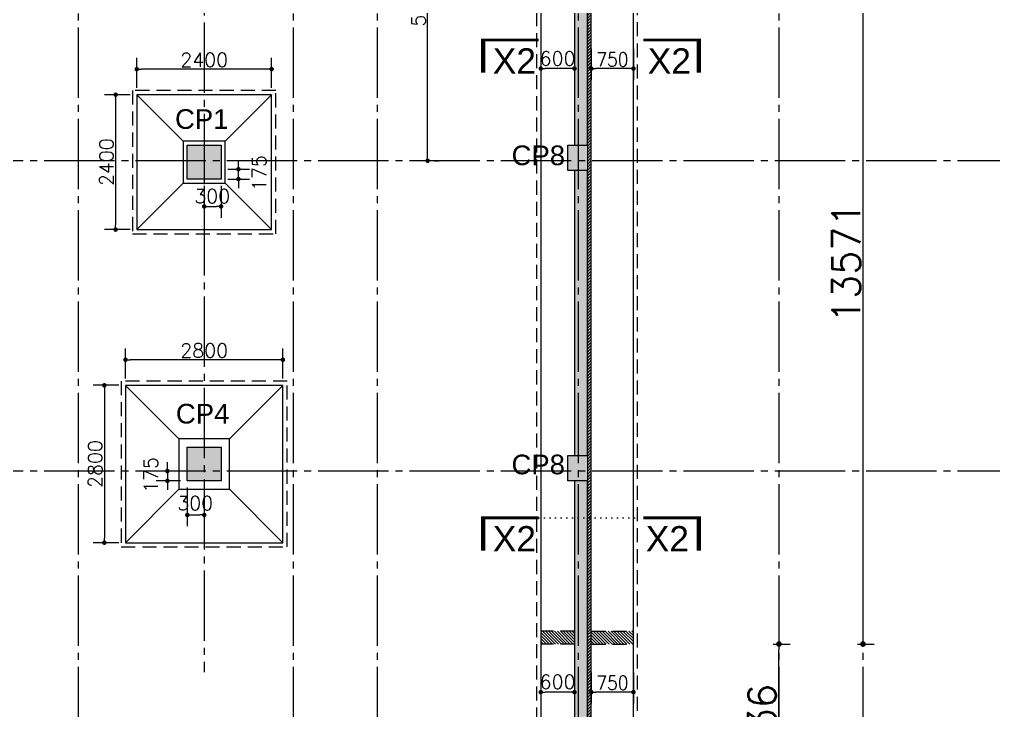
# Model space of a CAD drawing. Extents: x -200722 to 834823, y -494970 to 88783.
# Drawn here: x 266819 to 284150, y 9466 to 21762 of the extents above; entities that cross this region are included whole.
import ezdxf
from ezdxf.enums import TextEntityAlignment as Align

# ---------------------------------------------------------------- set-up
doc = ezdxf.new("R2010")
doc.units = 0
doc.header["$LTSCALE"] = 100
doc.header["$MEASUREMENT"] = 0
doc.header["$PDMODE"] = 34
for name, pattern in [('ACAD_ISO04W100', [30, 24, -3, 0, -3]), ('CL', [3.25, 2.5, -0.25, 0.25, -0.25]), ('DOT', [0.25, 0, -0.25]), ('HIDDEN', [0.375, 0.25, -0.125])]:
    doc.linetypes.add(name, pattern=pattern)
doc.layers.get('0').update_dxf_attribs({"linetype": 'CONTINUOUS'})
doc.layers.get('DEFPOINTS').update_dxf_attribs({"linetype": 'CONTINUOUS'})
for name, color, linetype in [('A-Grid', 5, 'ACAD_ISO04W100'), ('BEAM', 4, 'CONTINUOUS'), ('COL', 150, 'CONTINUOUS'), ('DIM', 3, 'CONTINUOUS'), ('F_EXEC', 3, 'HIDDEN'), ('F_FTG1', 11, 'CONTINUOUS'), ('RCCWALL', 6, 'CONTINUOUS'), ('TEXT', 2, 'CONTINUOUS')]:
    doc.layers.add(name, color=color, linetype=linetype)
doc.layers.add('HATCH', color=252, linetype='CONTINUOUS', lineweight=30)
doc.styles.add('AR', font='arial.ttf')
doc.styles.add('ROMANS', font='romans.shx')
doc.styles.get("Standard").update_dxf_attribs({"font": 'simplex.shx'})
doc.styles.add('TIMES-N', font='arial.ttf')
doc.dimstyles.new('01 S.K', dxfattribs={"dimtxt": 230, "dimasz": 100, "dimexe": 200, "dimexo": 100, "dimgap": 50, "dimtad": 1, "dimdec": 0, "dimzin": 0, "dimdsep": 46, "dimtxsty": 'Standard', "dimblk": 'DOT', "dimcen": 0.09, "dimclrd": 4, "dimclre": 4, "dimclrt": 4, "dimadec": 0, "dimazin": 0, "dimtfac": 1, "dimtdec": 0, "dimtofl": 0, "dimtmove": 0, "dimatfit": 3, "dimfxl": 2, "dimtolj": 1, "dimtzin": 0, "dimarcsym": 1})
doc.dimstyles.new('STANDARD$0', dxfattribs={"dimtxt": 2.5, "dimasz": 2.5, "dimexe": 2, "dimexo": 0.7, "dimgap": 0.9, "dimtad": 1, "dimdec": 0, "dimdsep": 46, "dimtxsty": 'ROMANS', "dimcen": 0.09, "dimclrd": 4, "dimclre": 4, "dimclrt": 3, "dimadec": 0, "dimazin": 0, "dimtfac": 1, "dimtdec": 0, "dimtmove": 0, "dimatfit": 3, "dimfxl": 1, "dimtolj": 1, "dimtzin": 0, "dimarcsym": 0})
pattern_1 = [(135, (504703.318, -2e-10), (26.516504, 26.516504), [])]

# ---------------------------------------------------------------- blocks, each defined once
blk = doc.blocks.new('DOT')
at = {"color": 0, "linetype": 'ByBlock'}
blk.add_line((-0.5, 0), (-1, 0), dxfattribs=at)
at = {"color": 0, "linetype": 'ByBlock', "const_width": 0.5}
blk.add_lwpolyline([(-0.25, 0, 1), (0.25, 0, 1)], format="xyb", close=True, dxfattribs=at)
blk = doc.blocks.new('*D804')
at = {"layer": 'BEAM', "color": 0, "lineweight": -2, "transparency": 16777216}
for p, q in [((273962, 24874), (273882, 24874)), ((274082, 19328), (274082, 24794)), ((274202, 19248), (274282, 19248))]:
    blk.add_line(p, q, dxfattribs=at)
at = {"layer": 'DEFPOINTS', "color": 0, "lineweight": -3, "transparency": 16777216}
for p in [(274082, 24874, 7447), (274082, 24874), (274082, 19248, 7447)]:
    blk.add_point(p, dxfattribs=at)
at = {"layer": 'BEAM', "color": 0, "lineweight": -2, "transparency": 16777216, "xscale": 80, "yscale": 80, "zscale": 80}
for p, rotation in [((274082, 24874), 90), ((274082, 19248), 270)]:
    blk.add_blockref('DOT', p, dxfattribs=dict(at, rotation=rotation))
at = {"layer": 'BEAM', "color": 0, "transparency": 16777216, "insert": (273918, 22061), "char_height": 248, "attachment_point": 5, "rotation": 90}
blk.add_mtext('\\A1;5626', dxfattribs=at)
blk = doc.blocks.new('_DOT')
at = {"color": 0, "linetype": 'ByBlock'}
blk.add_line((-0.5, 0), (-1, 0), dxfattribs=at)
at = {"color": 0, "linetype": 'ByBlock', "const_width": 0.5}
blk.add_lwpolyline([(-0.25, 0, 1), (0.25, 0, 1)], format="xyb", close=True, dxfattribs=at)
blk = doc.blocks.new('*D965')
at = {"layer": 'BEAM', "color": 0, "lineweight": -2, "transparency": 16777216}
for p, q in [((268906, 20543), (268906, 21078)), ((271306, 20543), (271306, 21078)), ((271226, 20878), (268986, 20878))]:
    blk.add_line(p, q, dxfattribs=at)
at = {"layer": 'DEFPOINTS', "color": 0, "lineweight": -3, "transparency": 16777216}
for p in [(268906, 20878), (268906, 20423, 7447), (271306, 20423, 7447)]:
    blk.add_point(p, dxfattribs=at)
at = {"layer": 'BEAM', "color": 0, "lineweight": -2, "transparency": 16777216, "xscale": 80, "yscale": 80, "zscale": 80, "rotation": 180}
blk.add_blockref('DOT', (268906, 20878), dxfattribs=at)
at = {"layer": 'BEAM', "color": 0, "lineweight": -2, "transparency": 16777216, "xscale": 80, "yscale": 80, "zscale": 80}
blk.add_blockref('DOT', (271306, 20878), dxfattribs=at)
at = {"layer": 'BEAM', "color": 0, "transparency": 16777216, "insert": (270106, 21042), "char_height": 248, "attachment_point": 5}
blk.add_mtext('\\A1;2400', dxfattribs=at)
blk = doc.blocks.new('*D966')
at = {"layer": 'BEAM', "color": 0, "lineweight": -2, "transparency": 16777216}
for p, q in [((268786, 20423), (268330, 20423)), ((268530, 20343), (268530, 18103)), ((268786, 18023), (268330, 18023))]:
    blk.add_line(p, q, dxfattribs=at)
at = {"layer": 'DEFPOINTS', "color": 0, "lineweight": -3, "transparency": 16777216}
for p in [(268906, 20423, 7447), (268530, 18023), (268906, 18023, 7447)]:
    blk.add_point(p, dxfattribs=at)
at = {"layer": 'BEAM', "color": 0, "lineweight": -2, "transparency": 16777216, "xscale": 80, "yscale": 80, "zscale": 80}
for p, rotation in [((268530, 20423), 90), ((268530, 18023), 270)]:
    blk.add_blockref('DOT', p, dxfattribs=dict(at, rotation=rotation))
at = {"layer": 'BEAM', "color": 0, "transparency": 16777216, "insert": (268366, 19223), "char_height": 248, "attachment_point": 5, "rotation": 90}
blk.add_mtext('\\A1;2400', dxfattribs=at)
blk = doc.blocks.new('*D963')
at = {"layer": 'BEAM', "color": 0, "lineweight": -2, "transparency": 16777216}
for p, q in [((270106, 18803), (270106, 18235)), ((270406, 18803), (270406, 18235)), ((270186, 18435), (270326, 18435))]:
    blk.add_line(p, q, dxfattribs=at)
at = {"layer": 'DEFPOINTS', "color": 0, "lineweight": -3, "transparency": 16777216}
for p in [(270106, 18923, 7447), (270406, 18923, 7447), (270406, 18435)]:
    blk.add_point(p, dxfattribs=at)
at = {"layer": 'BEAM', "color": 0, "lineweight": -2, "transparency": 16777216, "xscale": 80, "yscale": 80, "zscale": 80, "rotation": 180}
blk.add_blockref('DOT', (270106, 18435), dxfattribs=at)
at = {"layer": 'BEAM', "color": 0, "lineweight": -2, "transparency": 16777216, "xscale": 80, "yscale": 80, "zscale": 80}
blk.add_blockref('DOT', (270406, 18435), dxfattribs=at)
at = {"layer": 'BEAM', "color": 0, "transparency": 16777216, "insert": (270249, 18616), "char_height": 248, "attachment_point": 5}
blk.add_mtext('\\A1;300', dxfattribs=at)
blk = doc.blocks.new('*D964')
at = {"layer": 'BEAM', "color": 0, "lineweight": -2, "transparency": 16777216}
for p, q in [((270715, 19177), (270715, 19257)), ((270526, 19097), (270915, 19097)), ((270715, 18923), (270715, 19097)), ((270526, 18923), (270915, 18923)), ((270715, 18843), (270715, 18763))]:
    blk.add_line(p, q, dxfattribs=at)
at = {"layer": 'DEFPOINTS', "color": 0, "lineweight": -3, "transparency": 16777216}
for p in [(270406, 19097, 7447), (270715, 19097), (270406, 18923, 7447)]:
    blk.add_point(p, dxfattribs=at)
at = {"layer": 'BEAM', "color": 0, "lineweight": -2, "transparency": 16777216, "xscale": 80, "yscale": 80, "zscale": 80}
for p, rotation in [((270715, 19097), 270), ((270715, 18923), 90)]:
    blk.add_blockref('DOT', p, dxfattribs=dict(at, rotation=rotation))
at = {"layer": 'BEAM', "color": 0, "transparency": 16777216, "insert": (271085, 19029), "char_height": 248, "attachment_point": 5, "rotation": 90}
blk.add_mtext('\\A1;175', dxfattribs=at)
blk = doc.blocks.new('*D997')
at = {"layer": 'BEAM', "color": 0, "lineweight": -2, "transparency": 16777216}
for p, q in [((268706, 15372), (268706, 15907)), ((271506, 15372), (271506, 15907)), ((271426, 15707), (268786, 15707))]:
    blk.add_line(p, q, dxfattribs=at)
at = {"layer": 'DEFPOINTS', "color": 0, "lineweight": -3, "transparency": 16777216}
for p in [(268706, 15707), (268706, 15252, 7447), (271506, 15252, 7447)]:
    blk.add_point(p, dxfattribs=at)
at = {"layer": 'BEAM', "color": 0, "lineweight": -2, "transparency": 16777216, "xscale": 80, "yscale": 80, "zscale": 80, "rotation": 180}
blk.add_blockref('DOT', (268706, 15707), dxfattribs=at)
at = {"layer": 'BEAM', "color": 0, "lineweight": -2, "transparency": 16777216, "xscale": 80, "yscale": 80, "zscale": 80}
blk.add_blockref('DOT', (271506, 15707), dxfattribs=at)
at = {"layer": 'BEAM', "color": 0, "transparency": 16777216, "insert": (270106, 15871), "char_height": 248, "attachment_point": 5}
blk.add_mtext('\\A1;2800', dxfattribs=at)
blk = doc.blocks.new('*D998')
at = {"layer": 'BEAM', "color": 0, "lineweight": -2, "transparency": 16777216}
for p, q in [((268586, 15252), (268130, 15252)), ((268330, 15172), (268330, 12532)), ((268586, 12452), (268130, 12452))]:
    blk.add_line(p, q, dxfattribs=at)
at = {"layer": 'DEFPOINTS', "color": 0, "lineweight": -3, "transparency": 16777216}
for p in [(268706, 15252, 7447), (268330, 12452), (268706, 12452, 7447)]:
    blk.add_point(p, dxfattribs=at)
at = {"layer": 'BEAM', "color": 0, "lineweight": -2, "transparency": 16777216, "xscale": 80, "yscale": 80, "zscale": 80}
for p, rotation in [((268330, 15252), 90), ((268330, 12452), 270)]:
    blk.add_blockref('DOT', p, dxfattribs=dict(at, rotation=rotation))
at = {"layer": 'BEAM', "color": 0, "transparency": 16777216, "insert": (268166, 13852), "char_height": 248, "attachment_point": 5, "rotation": 90}
blk.add_mtext('\\A1;2800', dxfattribs=at)
blk = doc.blocks.new('*D995')
at = {"layer": 'BEAM', "color": 0, "lineweight": -2, "transparency": 16777216}
for p, q in [((269451, 13807), (269451, 13887)), ((269686, 13727), (269251, 13727)), ((269451, 13727), (269451, 13552)), ((269686, 13552), (269251, 13552)), ((269451, 13472), (269451, 13392))]:
    blk.add_line(p, q, dxfattribs=at)
at = {"layer": 'DEFPOINTS', "color": 0, "lineweight": -3, "transparency": 16777216}
for p in [(269806, 13727, 3999), (269451, 13552), (269806, 13552, 3999)]:
    blk.add_point(p, dxfattribs=at)
at = {"layer": 'BEAM', "color": 0, "lineweight": -2, "transparency": 16777216, "xscale": 80, "yscale": 80, "zscale": 80}
for p, rotation in [((269451, 13727), 270), ((269451, 13552), 90)]:
    blk.add_blockref('DOT', p, dxfattribs=dict(at, rotation=rotation))
at = {"layer": 'BEAM', "color": 0, "transparency": 16777216, "insert": (269158, 13657), "char_height": 248, "attachment_point": 5, "rotation": 90}
blk.add_mtext('\\A1;175', dxfattribs=at)
blk = doc.blocks.new('*D996')
at = {"layer": 'BEAM', "color": 0, "lineweight": -2, "transparency": 16777216}
for p, q in [((269806, 13432), (269806, 12745)), ((270106, 13432), (270106, 12745)), ((269886, 12945), (270026, 12945))]:
    blk.add_line(p, q, dxfattribs=at)
at = {"layer": 'DEFPOINTS', "color": 0, "lineweight": -3, "transparency": 16777216}
for p in [(269806, 13552, 3999), (270106, 13552, 12993), (270106, 12945)]:
    blk.add_point(p, dxfattribs=at)
at = {"layer": 'BEAM', "color": 0, "lineweight": -2, "transparency": 16777216, "xscale": 80, "yscale": 80, "zscale": 80, "rotation": 180}
blk.add_blockref('DOT', (269806, 12945), dxfattribs=at)
at = {"layer": 'BEAM', "color": 0, "lineweight": -2, "transparency": 16777216, "xscale": 80, "yscale": 80, "zscale": 80}
blk.add_blockref('DOT', (270106, 12945), dxfattribs=at)
at = {"layer": 'BEAM', "color": 0, "transparency": 16777216, "insert": (269946, 13157), "char_height": 248, "attachment_point": 5}
blk.add_mtext('\\A1;300', dxfattribs=at)
blk = doc.blocks.new('*D1064')
at = {"layer": 'BEAM', "color": 0, "lineweight": -2, "transparency": 16777216}
for p, q in [((276094, 10143), (276094, 9593)), ((276694, 10143), (276694, 9593)), ((276614, 9793), (276174, 9793))]:
    blk.add_line(p, q, dxfattribs=at)
at = {"layer": 'DEFPOINTS', "color": 0, "lineweight": -3, "transparency": 16777216}
for p in [(276094, 10263, 7447), (276694, 10263, 7447), (276094, 9793)]:
    blk.add_point(p, dxfattribs=at)
at = {"layer": 'BEAM', "color": 0, "lineweight": -2, "transparency": 16777216, "xscale": 80, "yscale": 80, "zscale": 80, "rotation": 180}
blk.add_blockref('DOT', (276094, 9793), dxfattribs=at)
at = {"layer": 'BEAM', "color": 0, "lineweight": -2, "transparency": 16777216, "xscale": 80, "yscale": 80, "zscale": 80}
blk.add_blockref('DOT', (276694, 9793), dxfattribs=at)
at = {"layer": 'BEAM', "color": 0, "transparency": 16777216, "insert": (276394, 9974), "char_height": 248, "attachment_point": 5}
blk.add_mtext('\\A1;600', dxfattribs=at)
blk = doc.blocks.new('*D1063')
at = {"layer": 'BEAM', "color": 0, "lineweight": -2, "transparency": 16777216}
for p, q in [((276994, 10143), (276994, 9593)), ((277744, 10143), (277744, 9593)), ((277664, 9793), (277074, 9793))]:
    blk.add_line(p, q, dxfattribs=at)
at = {"layer": 'DEFPOINTS', "color": 0, "lineweight": -3, "transparency": 16777216}
for p in [(276994, 10263, 7447), (277744, 10263, 7447), (276994, 9793)]:
    blk.add_point(p, dxfattribs=at)
at = {"layer": 'BEAM', "color": 0, "lineweight": -2, "transparency": 16777216, "xscale": 80, "yscale": 80, "zscale": 80, "rotation": 180}
blk.add_blockref('DOT', (276994, 9793), dxfattribs=at)
at = {"layer": 'BEAM', "color": 0, "lineweight": -2, "transparency": 16777216, "xscale": 80, "yscale": 80, "zscale": 80}
blk.add_blockref('DOT', (277744, 9793), dxfattribs=at)
at = {"layer": 'BEAM', "color": 0, "transparency": 16777216, "insert": (277369, 9957), "char_height": 248, "attachment_point": 5}
blk.add_mtext('\\A1;{\\W0.9;750}', dxfattribs=at)
blk = doc.blocks.new('*D1065')
at = {"layer": 'BEAM', "color": 0, "lineweight": -2, "transparency": 16777216}
for p, q in [((276094, 21239), (276094, 20688)), ((276694, 21239), (276694, 20688)), ((276614, 20888), (276174, 20888))]:
    blk.add_line(p, q, dxfattribs=at)
at = {"layer": 'DEFPOINTS', "color": 0, "lineweight": -3, "transparency": 16777216}
for p in [(276094, 21359, 7447), (276694, 21359, 7447), (276094, 20888)]:
    blk.add_point(p, dxfattribs=at)
at = {"layer": 'BEAM', "color": 0, "lineweight": -2, "transparency": 16777216, "xscale": 80, "yscale": 80, "zscale": 80, "rotation": 180}
blk.add_blockref('DOT', (276094, 20888), dxfattribs=at)
at = {"layer": 'BEAM', "color": 0, "lineweight": -2, "transparency": 16777216, "xscale": 80, "yscale": 80, "zscale": 80}
blk.add_blockref('DOT', (276694, 20888), dxfattribs=at)
at = {"layer": 'BEAM', "color": 0, "transparency": 16777216, "insert": (276394, 21069), "char_height": 248, "attachment_point": 5}
blk.add_mtext('\\A1;600', dxfattribs=at)
blk = doc.blocks.new('*D1066')
at = {"layer": 'BEAM', "color": 0, "lineweight": -2, "transparency": 16777216}
for p, q in [((276994, 21239), (276994, 20688)), ((277744, 21239), (277744, 20688)), ((277664, 20888), (277074, 20888))]:
    blk.add_line(p, q, dxfattribs=at)
at = {"layer": 'DEFPOINTS', "color": 0, "lineweight": -3, "transparency": 16777216}
for p in [(276994, 21359, 7447), (277744, 21359, 7447), (276994, 20888)]:
    blk.add_point(p, dxfattribs=at)
at = {"layer": 'BEAM', "color": 0, "lineweight": -2, "transparency": 16777216, "xscale": 80, "yscale": 80, "zscale": 80, "rotation": 180}
blk.add_blockref('DOT', (276994, 20888), dxfattribs=at)
at = {"layer": 'BEAM', "color": 0, "lineweight": -2, "transparency": 16777216, "xscale": 80, "yscale": 80, "zscale": 80}
blk.add_blockref('DOT', (277744, 20888), dxfattribs=at)
at = {"layer": 'BEAM', "color": 0, "transparency": 16777216, "insert": (277369, 21052), "char_height": 248, "attachment_point": 5}
blk.add_mtext('\\A1;{\\W0.9;750}', dxfattribs=at)
blk = doc.blocks.new('*D2982')
at = {"color": 4, "lineweight": -2, "ltscale": 0.4, "transparency": 16777216}
for p, q in [((280232, 10648), (280532, 10648)), ((280332, 7612), (280332, 10548)), ((280232, 7512), (280532, 7512))]:
    blk.add_line(p, q, dxfattribs=at)
at = {"layer": 'DEFPOINTS', "color": 0, "lineweight": -3, "ltscale": 0.4, "transparency": 16777216}
for p in [(277373, 10648), (280332, 10648), (277744, 7512)]:
    blk.add_point(p, dxfattribs=at)
at = {"color": 4, "lineweight": -2, "ltscale": 0.4, "transparency": 16777216, "xscale": 100, "yscale": 100, "zscale": 100}
for p, rotation in [((280332, 10648), 90), ((280332, 7512), 270)]:
    blk.add_blockref('_DOT', p, dxfattribs=dict(at, rotation=rotation))
at = {"color": 4, "lineweight": -3, "ltscale": 0.4, "transparency": 16777216, "insert": (280032, 9080), "char_height": 500, "attachment_point": 5, "rotation": 90}
blk.add_mtext('\\A1;3136', dxfattribs=at)
blk = doc.blocks.new('*D3001')
at = {"color": 4, "lineweight": -2, "ltscale": 0.4, "transparency": 16777216}
for p, q in [((281728, 24219), (282028, 24219)), ((281828, 10748), (281828, 24119)), ((281728, 10648), (282028, 10648))]:
    blk.add_line(p, q, dxfattribs=at)
at = {"layer": 'DEFPOINTS', "color": 0, "lineweight": -3, "ltscale": 0.4, "transparency": 16777216}
for p in [(276019, 24219), (281828, 24219), (277748, 10648)]:
    blk.add_point(p, dxfattribs=at)
at = {"color": 4, "lineweight": -2, "ltscale": 0.4, "transparency": 16777216, "xscale": 100, "yscale": 100, "zscale": 100}
for p, rotation in [((281828, 24219), 90), ((281828, 10648), 270)]:
    blk.add_blockref('_DOT', p, dxfattribs=dict(at, rotation=rotation))
at = {"color": 4, "lineweight": -3, "ltscale": 0.4, "transparency": 16777216, "insert": (281528, 17434), "char_height": 500, "attachment_point": 5, "rotation": 90}
blk.add_mtext('\\A1;13571', dxfattribs=at)

msp = doc.modelspace()

# ---------------------------------------------------------------- hatches: boundary and pattern name
at = {"layer": 'DIM', "ltscale": 0.4, "true_color": 0x000000}
h = msp.add_hatch(dxfattribs=at)
h.set_pattern_fill('ANSI31', color=18, scale=300, style=0)
h.paths.add_polyline_path([(276993.6, 24919.4), (276923.6, 24919.4), (276923.6, -6688.1), (276993.6, -6688.1)])
at = {"layer": 'DIM', "ltscale": 0.4}
h = msp.add_hatch(dxfattribs=at)
h.set_pattern_fill('ANSI31', color=8, scale=300, style=0)
h.set_pattern_definition(pattern_1)
h.paths.add_polyline_path([(276097.7, 10648.1), (276097.7, 10878.1), (276697.7, 10878.1), (276697.7, 10648.1)])
h = msp.add_hatch(dxfattribs=at)
h.set_pattern_fill('ANSI31', color=8, scale=300, style=0)
h.set_pattern_definition(pattern_1)
h.paths.add_polyline_path([(276997.7, 10648.1), (276997.7, 10878.1), (277747.7, 10878.1), (277747.7, 10648.1)])
at = {"layer": 'HATCH', "lineweight": -3, "ltscale": 0.4, "true_color": 0x000000}
for points in [[(276693.6, 19522.9), (276923.6, 19522.9), (276923.6, 24539.4), (276693.6, 24539.4)], [(276693.6, 14001.9), (276923.6, 14001.9), (276923.6, 19072.9), (276693.6, 19072.9)], [(276693.6, 6911.9), (276923.6, 6911.9), (276923.6, 13551.9), (276693.6, 13551.9)]]:
    msp.add_hatch(color=18, dxfattribs=at).paths.add_polyline_path(points)
at = {"layer": 'HATCH', "ltscale": 0.4, "true_color": 0x000000}
for points in [[(269805.6, 19522.9), (270405.6, 19522.9), (270405.6, 18922.9), (269805.6, 18922.9)], [(276573.6, 19522.9), (276923.6, 19522.9), (276923.6, 19072.9), (276573.6, 19072.9)], [(269805.6, 14151.9), (270405.6, 14151.9), (270405.6, 13551.9), (269805.6, 13551.9)], [(276573.6, 14001.9), (276923.6, 14001.9), (276923.6, 13551.9), (276573.6, 13551.9)]]:
    msp.add_hatch(color=18, dxfattribs=at).paths.add_polyline_path(points)

# ---------------------------------------------------------------- linework, layer by layer
at = {"color": 1, "linetype": 'DOT', "ltscale": 4}
msp.add_line((276059.3, 12894.3, 7446.6), (277918, 12894.3, 7446.6), dxfattribs=at)
at = {"layer": 'A-Grid', "color": 8, "linetype": 'CL', "ltscale": 5}
for p, q in [((270105.6, 59081, 7446.6), (270105.6, 10145.9, 7446.6)), ((327010.7, 19247.9, 7446.6), (224519.6, 19247.9, 7446.6)), ((327010.7, 13726.9, 3998.7), (224519.6, 13726.9, 3998.7))]:
    msp.add_line(p, q, dxfattribs=at)
at = {"layer": 'A-Grid', "color": 8, "linetype": 'CL', "ltscale": 5, "elevation": 7446.6}
for points in [[(267865.6, 62242.9), (267865.6, -9708.8)], [(271689.6, 62242.9), (271689.6, -9708.8)], [(273185.6, 62242.9), (273185.6, -9708.8)], [(276758.6, 62242.9), (276758.6, -9708.8)], [(280331.6, 62242.9), (280331.6, -9708.8)], [(281827.6, 62242.9), (281827.6, -9708.8)]]:
    msp.add_lwpolyline(points, dxfattribs=at)
at = {"layer": 'COL', "color": 18, "ltscale": 500, "true_color": 0x000000}
for points, elevation in [([(269805.6, 19522.9), (270405.6, 19522.9), (270405.6, 18922.9), (269805.6, 18922.9), (269805.6, 19522.9)], 7446.6), ([(276573.6, 19522.9), (276923.6, 19522.9), (276923.6, 19072.9), (276573.6, 19072.9), (276573.6, 19522.9)], 7446.6), ([(269805.6, 14151.9), (270405.6, 14151.9), (270405.6, 13551.9), (269805.6, 13551.9), (269805.6, 14151.9)], 7446.6), ([(276573.6, 14001.9), (276923.6, 14001.9), (276923.6, 13551.9), (276573.6, 13551.9), (276573.6, 14001.9)], 3998.7)]:
    msp.add_lwpolyline(points, dxfattribs=dict(at, elevation=elevation))
at = {"layer": 'DIM', "color": 1, "elevation": 7446.6}
for points in [[(275070.2, 20813, 80, 80, 0), (275070.2, 21396.2, 50, 50, 0), (276059.3, 21396.2, 50, 50, 0)], [(278907.1, 20813, 80, 80, 0), (278907.1, 21396.2, 50, 50, 0), (277918, 21396.2, 50, 50, 0)], [(275070.2, 12311.2, 80, 80, 0), (275070.2, 12894.3, 50, 50, 0), (276059.3, 12894.3, 50, 50, 0)], [(278907.1, 12311.2, 80, 80, 0), (278907.1, 12894.3, 50, 50, 0), (277918, 12894.3, 50, 50, 0)]]:
    msp.add_lwpolyline(points, format="xyseb", dxfattribs=at)
at = {"layer": 'F_EXEC', "color": 18, "ltscale": 10, "true_color": 0x000000}
for p, q in [((276018.6, 24144.4, 14893.2), (276018.6, 7586.9, 14893.2)), ((277818.6, 7586.9, 14893.2), (277818.6, 24144.4, 14893.2)), ((276697.7, 10878.1, 7446.6), (276097.7, 10878.1, 7446.6)), ((276997.7, 10878.1, 7446.6), (277747.7, 10878.1, 7446.6)), ((276697.7, 10648.1, 7446.6), (276097.7, 10648.1, 7446.6)), ((276997.7, 10648.1, 7446.6), (277747.7, 10648.1, 7446.6))]:
    msp.add_line(p, q, dxfattribs=at)
at = {"layer": 'F_EXEC', "color": 18, "ltscale": 10, "true_color": 0x000000, "elevation": 7446.6}
for points in [[(268830.6, 17948), (271380.6, 17948), (271380.6, 20498), (268830.6, 20498)], [(268630.6, 12376.9), (271580.6, 12376.9), (271580.6, 15326.9), (268630.6, 15326.9)]]:
    msp.add_lwpolyline(points, close=True, dxfattribs=at)
at = {"layer": 'F_FTG1', "color": 18, "ltscale": 0.4, "true_color": 0x000000}
for p, q in [((276093.6, 24219.4, 14893.2), (276093.6, 7511.9, 14893.2)), ((277743.6, 7511.9, 14893.2), (277743.6, 24219.4, 14893.2)), ((269730.6, 19597.9, 7446.6), (268905.6, 20423, 7446.6)), ((270480.6, 19597.9, 7446.6), (271305.6, 20423, 7446.6)), ((269730.6, 18847.9, 7446.6), (268905.6, 18023, 7446.6)), ((270480.6, 18847.9, 7446.6), (271305.6, 18023, 7446.6)), ((269655.6, 14301.9, 7446.6), (268705.6, 15251.9, 7446.6)), ((270555.6, 14301.9, 7446.6), (271505.6, 15251.9, 7446.6)), ((269655.6, 13401.9, 7446.6), (268705.6, 12451.9, 7446.6)), ((270555.6, 13401.9, 7446.6), (271505.6, 12451.9, 7446.6))]:
    msp.add_line(p, q, dxfattribs=at)
at = {"layer": 'F_FTG1', "color": 18, "ltscale": 0.4, "true_color": 0x000000, "elevation": 7446.6}
for points in [[(268905.6, 18023), (271305.6, 18023), (271305.6, 20423), (268905.6, 20423)], [(269730.6, 18847.9), (270480.6, 18847.9), (270480.6, 19597.9), (269730.6, 19597.9)], [(268705.6, 12451.9), (271505.6, 12451.9), (271505.6, 15251.9), (268705.6, 15251.9)], [(269655.6, 13401.9), (270555.6, 13401.9), (270555.6, 14301.9), (269655.6, 14301.9)]]:
    msp.add_lwpolyline(points, close=True, dxfattribs=at)
at = {"layer": 'RCCWALL', "color": 1, "ltscale": 0.4, "elevation": 7446.6}
msp.add_lwpolyline([(276993.6, 24919.4), (276923.6, 24919.4), (276923.6, -6688.1), (276993.6, -6688.1)], close=True, dxfattribs=at)
at = {"layer": 'RCCWALL', "color": 42, "ltscale": 0.4}
for points, elevation in [([(276693.6, 19522.9), (276923.6, 19522.9), (276923.6, 24539.4), (276693.6, 24539.4)], 7446.6), ([(276693.6, 14001.9), (276923.6, 14001.9), (276923.6, 19072.9), (276693.6, 19072.9)], 3998.7), ([(276693.6, 6911.9), (276923.6, 6911.9), (276923.6, 13551.9), (276693.6, 13551.9)], 7446.6)]:
    msp.add_lwpolyline(points, close=True, dxfattribs=dict(at, elevation=elevation))

# ---------------------------------------------------------------- texts
at = {"layer": 'TEXT', "color": 18, "true_color": 0x000000, "style": 'TIMES-N'}
for p in [(275240.9, 21023.8, 7446.6), (277998.1, 21023.8, 7446.6), (275240.9, 12521.9, 7446.6), (277962.9, 12521.9, 7446.6)]:
    msp.add_text('X2', height=450, dxfattribs=at).set_placement(p, align=Align.MIDDLE_LEFT)
at = {"layer": 'TEXT', "color": 18, "true_color": 0x000000, "style": 'AR'}
for s, p in [('CP1', (269586.9, 19815.2, -14893.2)), ('CP8', (275575.7, 19169.4)), ('CP4', (269602.5, 14572.5)), ('CP8', (275573.7, 13669.1))]:
    msp.add_text(s, height=350, dxfattribs=at).set_placement(p)

# ---------------------------------------------------------------- dimensions: what is measured, and where the dimension line sits
at = {"color": 5, "lineweight": -3, "ltscale": 0.4}
for base, p1, p2, picture, middle in [((281827.6, 24219.4), (277747.7, 10648.1, 7446.6), (276018.6, 24219.4, 7446.6), '*D3001', (281527.6, 17433.8)), ((280331.6, 10648.1), (277743.6, 7511.9, 14893.2), (277372.7, 10648.1, 7446.6), '*D2982', (280031.6, 9080))]:
    dim = msp.add_linear_dim(base=base, p1=p1, p2=p2, angle=90, dimstyle='01 S.K', override={"dimtxt": 500, "dimfxl": 100, "dimfxlon": 1}, dxfattribs=at)
    dim.commit()
    dim.dimension.update_dxf_attribs({"geometry": picture, "text_midpoint": middle})
at = {"layer": 'BEAM', "color": 18, "true_color": 0x000000}
for base, p1, p2, picture, middle in [((274081.9238, 24874.3794), (274081.9238, 19247.8815, 7446.621), (274081.9238, 24874.3794, 7446.621), '*D804', (273917.9238, 22061.1304)), ((268529.8, 18023), (268905.6, 20423, 7446.6), (268905.6, 18023, 7446.6), '*D966', (268365.8, 19223)), ((268329.8, 12451.9), (268705.6, 15251.9, 7446.6), (268705.6, 12451.9, 7446.6), '*D998', (268165.8, 13851.9))]:
    dim = msp.add_linear_dim(base=base, p1=p1, p2=p2, angle=90, dimstyle='STANDARD$0', override={"dimscale": 8, "dimtxt": 31, "dimasz": 10, "dimexe": 25, "dimexo": 15, "dimgap": 5, "dimzin": 3, "dimtxsty": 'Standard', "dimblk": 'DOT', "dimcen": 3, "dimdle": 1, "dimclrd": 0, "dimclre": 0, "dimclrt": 0, "dimtmove": 2, "dimldrblk": 'DOT', "dimtzin": 3}, dxfattribs=at)
    dim.commit()
    dim.dimension.update_dxf_attribs({"geometry": picture, "text_midpoint": middle})
for base, p1, p2, picture, middle in [((276093.6, 20887.9, 7446.6), (276693.6, 21358.6, 14893.2), (276093.6, 21358.6, 14893.2), '*D1065', (276393.6, 21069.4, 7446.6)), ((270405.6, 18435.4), (270105.6, 18922.9, 7446.6), (270405.6, 18922.9, 7446.6), '*D963', (270249, 18616.1)), ((270105.6, 12945.3, 3447.9), (269805.6, 13551.9, 7446.6), (270105.6, 13551.9, 16441.2), '*D996', (269945.9, 13157.2, 3447.9)), ((276093.6, 9792.7, 7446.6), (276693.6, 10263.4, 14893.2), (276093.6, 10263.4, 14893.2), '*D1064', (276393.6, 9974.2, 7446.6))]:
    dim = msp.add_linear_dim(base=base, p1=p1, p2=p2, dimstyle='STANDARD$0', override={"dimscale": 8, "dimtxt": 31, "dimasz": 10, "dimexe": 25, "dimexo": 15, "dimgap": 5, "dimzin": 3, "dimtxsty": 'Standard', "dimblk": 'DOT', "dimcen": 3, "dimdle": 1, "dimclrd": 0, "dimclre": 0, "dimclrt": 0, "dimtmove": 2, "dimldrblk": 'DOT', "dimtzin": 3}, dxfattribs=at)
    dim.commit()
    dim.dimension.update_dxf_attribs({"geometry": picture, "text_midpoint": middle, "dimtype": 160})
for base, p1, p2, picture, middle in [((276993.6, 20887.9, 7446.6), (277743.6, 21358.6, 14893.2), (276993.6, 21358.6, 14893.2), '*D1066', (277368.6, 21051.9, 7446.6)), ((276993.6, 9792.7, 7446.6), (277743.6, 10263.4, 14893.2), (276993.6, 10263.4, 14893.2), '*D1063', (277368.6, 9956.7, 7446.6))]:
    dim = msp.add_linear_dim(base=base, p1=p1, p2=p2, text='{\\W0.9;<>}', dimstyle='STANDARD$0', override={"dimscale": 8, "dimtxt": 31, "dimasz": 10, "dimexe": 25, "dimexo": 15, "dimgap": 5, "dimzin": 3, "dimtxsty": 'Standard', "dimblk": 'DOT', "dimcen": 3, "dimdle": 1, "dimclrd": 0, "dimclre": 0, "dimclrt": 0, "dimtmove": 2, "dimldrblk": 'DOT', "dimtzin": 3}, dxfattribs=at)
    dim.commit()
    dim.dimension.update_dxf_attribs({"geometry": picture, "text_midpoint": middle})
for base, p1, p2, picture, middle in [((268905.6, 20877.7), (271305.6, 20423, 7446.6), (268905.6, 20423, 7446.6), '*D965', (270105.6, 21041.7)), ((268705.6, 15706.5), (271505.6, 15251.9, 7446.6), (268705.6, 15251.9, 7446.6), '*D997', (270105.6, 15870.5))]:
    dim = msp.add_linear_dim(base=base, p1=p1, p2=p2, dimstyle='STANDARD$0', override={"dimscale": 8, "dimtxt": 31, "dimasz": 10, "dimexe": 25, "dimexo": 15, "dimgap": 5, "dimzin": 3, "dimtxsty": 'Standard', "dimblk": 'DOT', "dimcen": 3, "dimdle": 1, "dimclrd": 0, "dimclre": 0, "dimclrt": 0, "dimtmove": 2, "dimldrblk": 'DOT', "dimtzin": 3}, dxfattribs=at)
    dim.commit()
    dim.dimension.update_dxf_attribs({"geometry": picture, "text_midpoint": middle})
for base, p1, p2, picture, middle in [((270714.9, 19097.5), (270405.6, 18922.9, 7446.6), (270405.6, 19097.5, 7446.6), '*D964', (271085.2, 19029.5)), ((269451.1, 13551.9, 3447.9), (269805.6, 13726.9, 7446.6), (269805.6, 13551.9, 7446.6), '*D995', (269157.5, 13656.7, 3447.9))]:
    dim = msp.add_linear_dim(base=base, p1=p1, p2=p2, angle=90, dimstyle='STANDARD$0', override={"dimscale": 8, "dimtxt": 31, "dimasz": 10, "dimexe": 25, "dimexo": 15, "dimgap": 5, "dimzin": 3, "dimtxsty": 'Standard', "dimblk": 'DOT', "dimcen": 3, "dimdle": 1, "dimclrd": 0, "dimclre": 0, "dimclrt": 0, "dimtmove": 2, "dimldrblk": 'DOT', "dimtzin": 3}, dxfattribs=at)
    dim.commit()
    dim.dimension.update_dxf_attribs({"geometry": picture, "text_midpoint": middle, "dimtype": 160})

doc.saveas('drawing.dxf')
